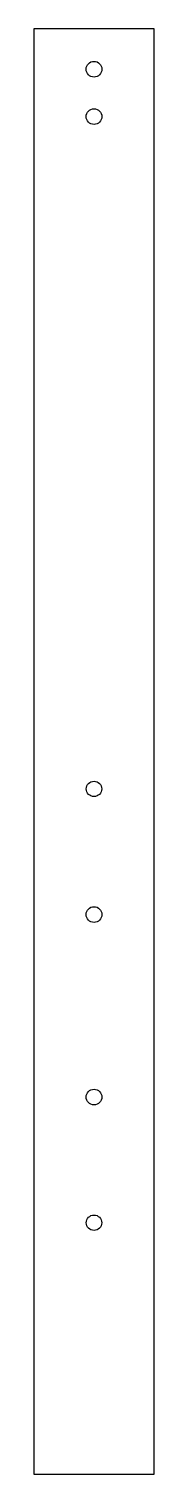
# Model space of a CAD drawing. Header units: millimetres. Extents: x 0 to 51, y 0 to 610.
import ezdxf

# ---------------------------------------------------------------- set-up
doc = ezdxf.new("R2010")
doc.units = ezdxf.units.MM

msp = doc.modelspace()

# ---------------------------------------------------------------- linework, layer by layer
msp.add_lwpolyline([(0, 0), (50.8, 0), (50.8, 609.6), (0, 609.6)], close=True)
for centre, radius in [((25.4, 592.6), 3.3), ((25.4, 572.6), 3.3), ((25.4, 289.03), 3.25), ((25.4, 236.03), 3.3), ((25.4, 159.03), 3.3), ((25.4, 106.03), 3.25)]:
    msp.add_circle(centre, radius)

doc.saveas('drawing.dxf')
